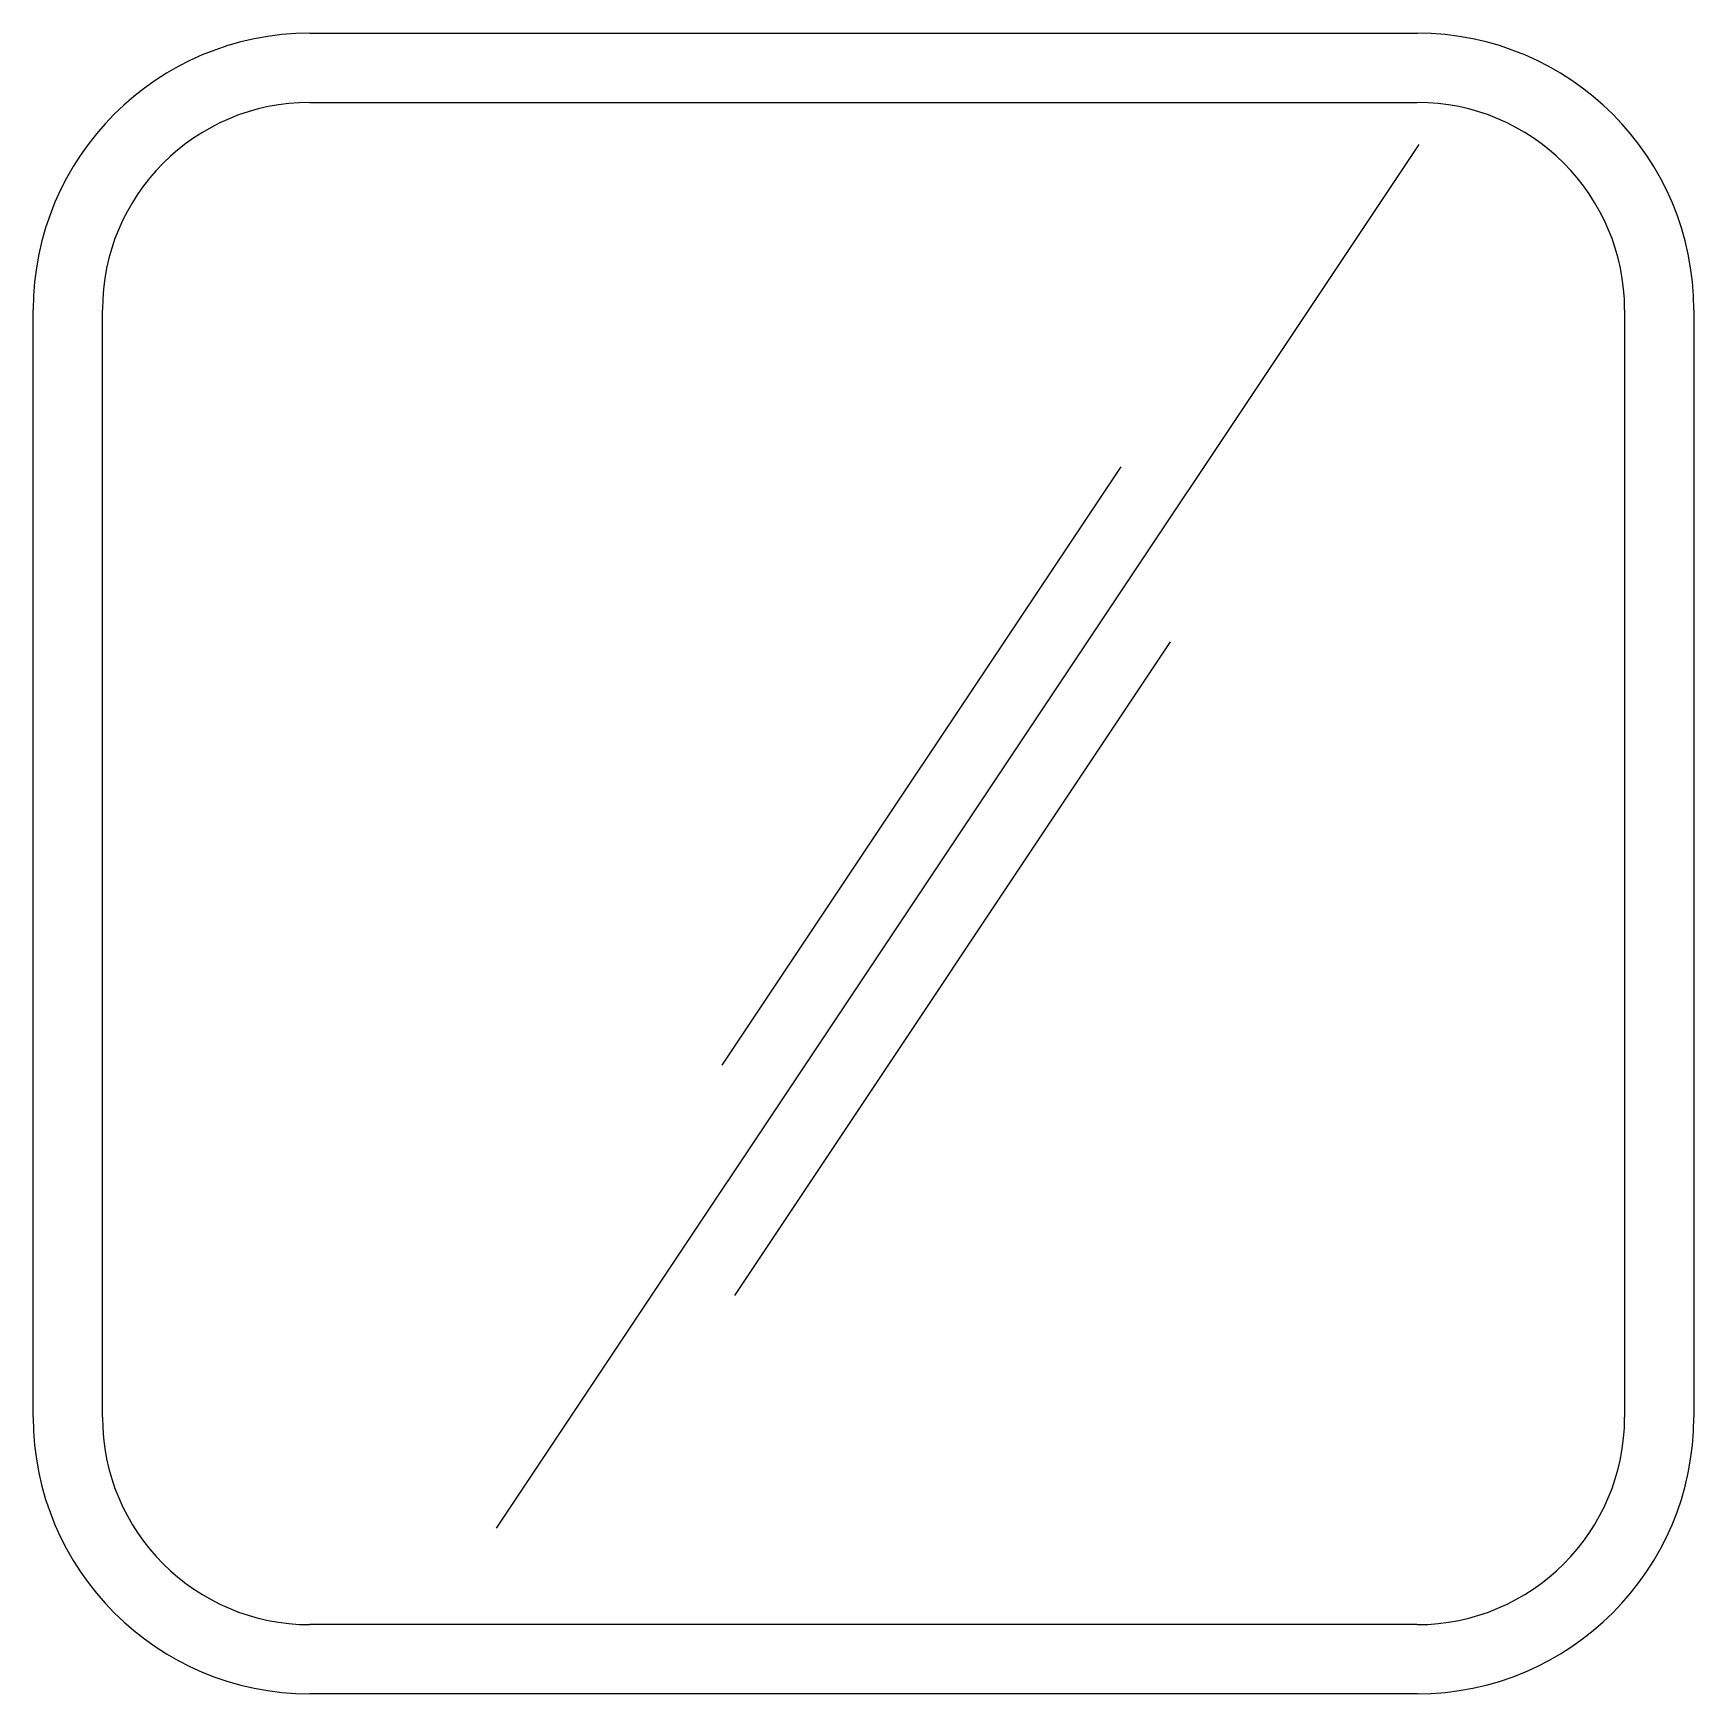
# Model space of a CAD drawing. Header units: inches. Extents: x 242965 to 445791, y 236206 to 423703.
# Drawn here: x 346411 to 346986, y 353833 to 354409 of the extents above; entities that cross this region are included whole.
import ezdxf

# ---------------------------------------------------------------- set-up
doc = ezdxf.new("R2010")
doc.units = ezdxf.units.IN
doc.header["$MEASUREMENT"] = 0
doc.layers.add('9', color=251, linetype='Continuous', lineweight=13)
doc.layers.add('NOITHAT', color=8, linetype='Continuous')

# ---------------------------------------------------------------- blocks, each defined once
blk = doc.blocks.new('A$C7A3B4298')
at = {"layer": 'NOITHAT', "linetype": 'Continuous'}
for p, q in [((95.88, 1380.69), (479.41, 1380.69)), ((95.88, 1356.72), (479.41, 1356.72)), ((480.05, 1342.18), (160.44, 862.77)), ((0, 901.28), (0, 1284.81)), ((23.97, 901.28), (23.97, 1284.81)), ((551.32, 1284.81), (551.32, 901.28)), ((575.29, 1284.81), (575.29, 901.28)), ((376.75, 1230.45), (238.59, 1023.2)), ((393.93, 1169.79), (243.01, 943.4)), ((479.41, 829.37), (95.88, 829.37)), ((479.41, 805.4), (95.88, 805.4))]:
    blk.add_line(p, q, dxfattribs=at)
for centre, radius, start, end in [((95.88, 1284.81), 95.88, 90, 180), ((479.41, 1284.81), 95.88, 0, 90), ((95.88, 1284.81), 71.91, 90, 180), ((479.41, 1284.81), 71.91, 0, 90), ((95.88, 901.28), 95.88, 180, 270), ((95.88, 901.28), 71.91, 180, 270), ((479.41, 901.28), 71.91, 270, 0), ((479.41, 901.28), 95.88, 270, 0)]:
    blk.add_arc(centre, radius, start, end, dxfattribs=at)

msp = doc.modelspace()

# ---------------------------------------------------------------- block references
at = {"layer": '9'}
msp.add_blockref('A$C7A3B4298', (346410.765, 353028.082), dxfattribs=at)

doc.saveas('drawing.dxf')
